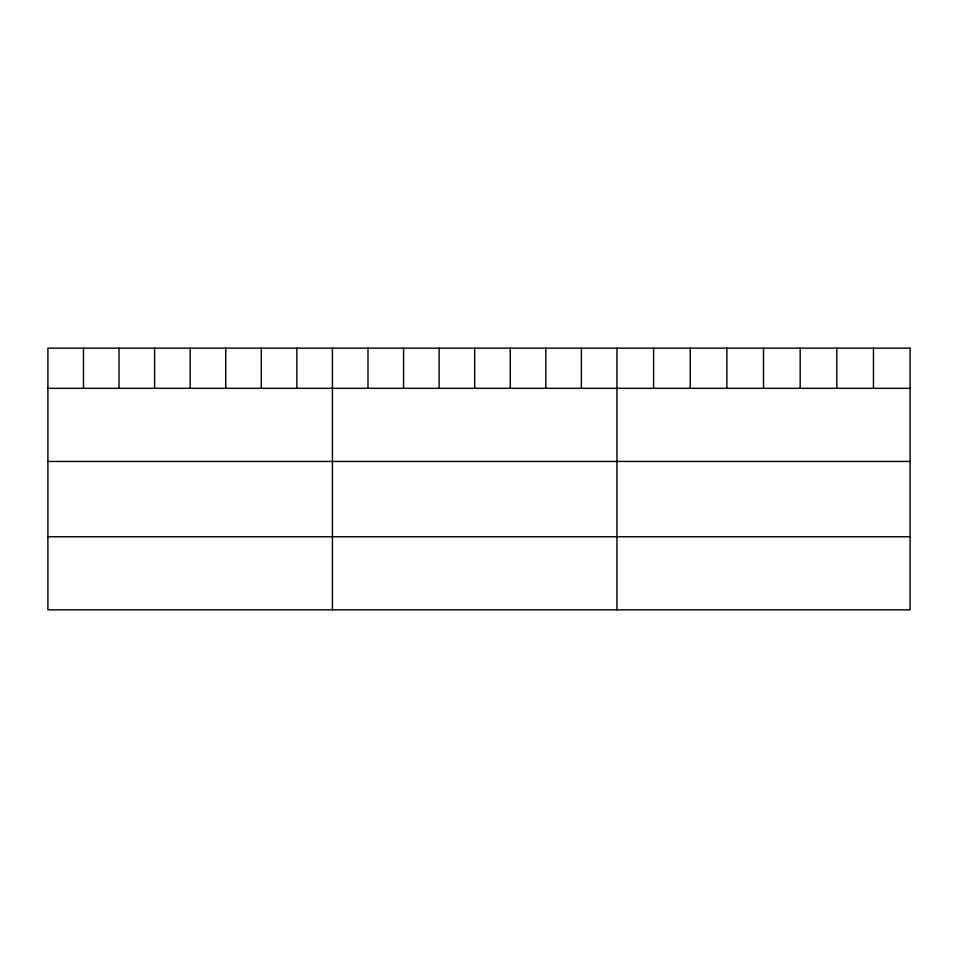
<?xml version="1.0" encoding="UTF-8"?>
<svg xmlns="http://www.w3.org/2000/svg" width="958" height="958" viewBox="0 0 958 958"><rect width="100%" height="100%" fill="white"/><g stroke="black" fill="none" stroke-linecap="round" stroke-linejoin="round"><path stroke-width="1.44" d="M47.9 388.325L910.1 388.325M47.9 461.433L910.1 461.433M47.9 536.743L910.1 536.743M873.457 348.149L873.457 388.325M836.813 348.149L836.813 388.325M800.17 348.149L800.17 388.325M763.526 348.149L763.526 388.325M726.883 348.149L726.883 388.325M690.239 348.149L690.239 388.325M653.595 348.149L653.595 388.325M616.952 348.149L616.952 609.851M581.386 348.149L581.386 388.325M545.821 348.149L545.821 388.325M510.255 348.149L510.255 388.325M474.689 348.149L474.689 388.325M439.123 348.149L439.123 388.325M403.558 348.149L403.558 388.325M367.992 348.149L367.992 388.325M332.426 348.149L332.426 609.851M296.86 348.149L296.86 388.325M261.294 348.149L261.294 388.325M225.729 348.149L225.729 388.325M190.163 348.149L190.163 388.325M154.597 348.149L154.597 388.325M119.032 348.149L119.032 388.325M83.466 348.149L83.466 388.325M910.1 348.149L47.9 348.149L47.9 609.851L910.1 609.851L910.1 348.149"/></g></svg>
